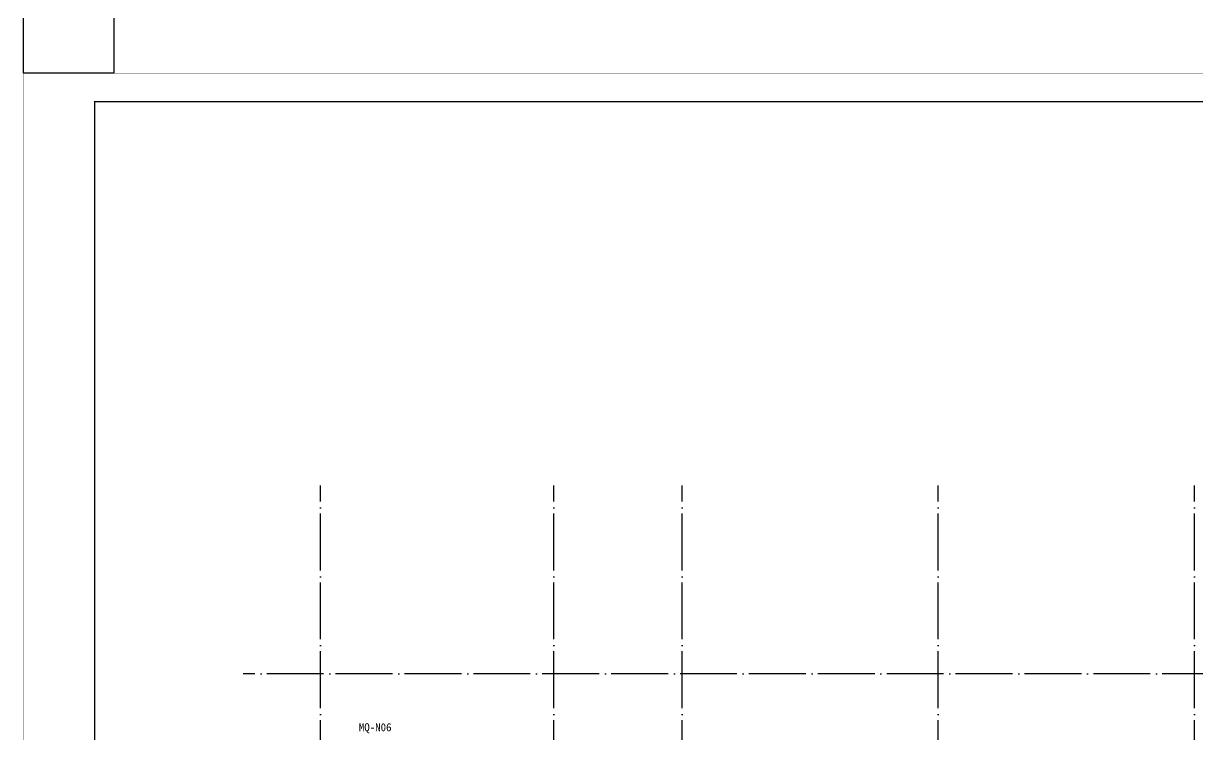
# Model space of a CAD drawing. Extents: x -288892 to 86489, y -207485 to 163917.
# Drawn here: x -10637 to 30608, y 78273 to 103260 of the extents above; entities that cross this region are included whole.
import ezdxf

# ---------------------------------------------------------------- set-up
doc = ezdxf.new("R2010")
doc.units = 0
doc.header["$LTSCALE"] = 1000
doc.header["$MEASUREMENT"] = 0
doc.linetypes.add('X-104 13#平面$0$ACAD_ISO05W100', pattern=[34, 24, -3, 0.5, -3, 0.5, -3])
doc.linetypes.add('X-104 13#平面$0$DOTE', pattern=[2.42, 2, -0.2, 0.02, -0.2])
doc.layers.get('0').update_dxf_attribs({"linetype": 'CONTINUOUS'})
doc.layers.add('X-104 13#平面$0$02-TEXT_标注', color=130, linetype='CONTINUOUS')
doc.layers.add('X-104 13#平面$0$A_AXIS-轴线', color=36, linetype='X-104 13#平面$0$DOTE')
doc.layers.add('X-104 13#平面$0$04-不打印_辅助线', color=165, linetype='CONTINUOUS', plot=False)
doc.styles.add('X-104 13#平面$0$_TCH_AXIS', font='STXIHEI.TTF', dxfattribs={"width": 0.75})

# ---------------------------------------------------------------- blocks, each defined once
blk = doc.blocks.new('图框-A1')
for points, const_width in [([(0, 0), (841, 0), (841, 594), (0, 594)], 0.05), ([(766, 584), (25, 584), (25, 10), (766, 10)], 0.5)]:
    blk.add_lwpolyline(points, close=True, dxfattribs=dict(const_width=const_width))
blk = doc.blocks.new('X-104 13#平面$0$轴网')
at = {"layer": 'X-104 13#平面$0$A_AXIS-轴线', "linetype": 'X-104 13#平面$0$DOTE'}
for p, q in [((-200, -7401), (-200, 24620)), ((8000, -7401), (8000, 24620)), ((12500, -7401), (12500, 24620)), ((21500, -7401), (21500, 24620)), ((30500, -7401), (30500, 24620)), ((60408, 18000), (-2925, 18000))]:
    blk.add_line(p, q, dxfattribs=at)
blk = doc.blocks.new('X-104 13#平面')
at = {"layer": 'X-104 13#平面$0$04-不打印_辅助线'}
blk.add_lwpolyline([(-10635, 104515), (-7467, 104515), (-7467, 101515), (-10635, 101515)], close=True, dxfattribs=at)
at = {"xscale": 100, "yscale": 100, "zscale": 100}
blk.add_blockref('图框-A1', (-10635, 42115), dxfattribs=at)
blk.add_blockref('X-104 13#平面$0$轴网', (0, 62400))
at = {"layer": 'X-104 13#平面$0$02-TEXT_标注', "linetype": 'X-104 13#平面$0$ACAD_ISO05W100', "style": 'X-104 13#平面$0$_TCH_AXIS'}
blk.add_text('MQ-N06', height=281.2, dxfattribs=at).set_placement((1145, 78389))

msp = doc.modelspace()

# ---------------------------------------------------------------- block references
msp.add_blockref('X-104 13#平面', (0, 0))

doc.saveas('drawing.dxf')
